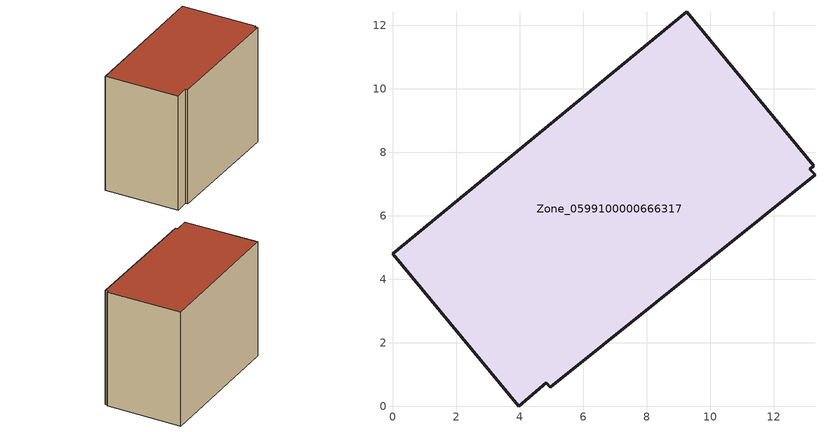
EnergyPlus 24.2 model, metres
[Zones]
Zone_0599100000666317
 floor ground (C_G): 13.13,7.46 13.3,7.3 4.96,0.61 4.85,0.75 3.97,0 0,4.81 9.27,12.43 13.27,7.57 z0
 wall outside (C_F): 9.27,12.43 0,4.81 3.97,0 4.85,0.75 4.96,0.61 13.3,7.3 13.13,7.46 13.27,7.57 9.27,12.43 z0:9.87
 roof outside (C_R): 13.13,7.46 13.27,7.57 9.27,12.43 0,4.81 3.97,0 4.85,0.75 4.96,0.61 13.3,7.3 z9.87
[BUILDING]
Pand.0599100000666317: North Axis=0; Terrain=City; Loads Convergence Tolerance Value=0.04; Temperature Convergence Tolerance Value=0.4; Solar Distribution=FullExterior; Maximum Number of Warmup Days=25; Minimum Number of Warmup Days=1
[Site:Location]
Rotterdam.The.Hague.AP_ZH_NLD Design_Conditions: Latitude=51.96; Longitude=4.45; Time Zone=1; Elevation=-4.5
[SITE:GROUNDTEMPERATURE:BUILDINGSURFACE]
18, 18, 18, 18, 18, 18, 18, 18, 18, 18, 18, 18
[MATERIAL] Thermal Absorptance=0.9; Solar Absorptance=0.7; Visible Absorptance=0.7
Name | Roughness | Thickness | Conductivity | Density | Specific Heat
G.TI.1946 | MediumSmooth | 0.15 | 1 | 540 | 1210
F.TI.1946 | Rough | 0.3 | 0.857143 | 1920 | 840
R.TI.1946 | MediumRough | 0.2 | 0.1 | 1500 | 1000
[CONSTRUCTION]
C_G: G.TI.1946
C_F: F.TI.1946
C_R: R.TI.1946
[ZONE]
Zone_0599100000666317: Type=1; Multiplier=1; Ceiling Height=Autocalculate; Volume=Autocalculate; Floor Area=autocalculate; Part of Total Floor Area=Yes
[ZONEINFILTRATION:DESIGNFLOWRATE]
Infil_Zone_0599100000666317: Zone or ZoneList or Space or SpaceList=Zone_0599100000666317; Schedule=AlwaysOn; Design Flow Rate Calculation Method=Flow/Area; Flow Rate per Floor Area=0.003; Constant Term Coefficient=1; Temperature Term Coefficient=0; Velocity Term Coefficient=0; Velocity Squared Term Coefficient=0
[HVACTEMPLATE:ZONE:IDEALLOADSAIRSYSTEM]
Zone_0599100000666317: Maximum Heating Supply Air Temperature=50; Minimum Cooling Supply Air Temperature=13; Maximum Heating Supply Air Humidity Ratio=0.0156; Minimum Cooling Supply Air Humidity Ratio=0.0077; Heating Limit=NoLimit; Cooling Limit=NoLimit; Dehumidification Control Type=ConstantSensibleHeatRatio; Cooling Sensible Heat Ratio=0.7; Dehumidification Setpoint=60; Humidification Control Type=None; Humidification Setpoint=30; Outdoor Air Method=None; Outdoor Air Flow Rate per Person=0.00944; Outdoor Air Flow Rate per Zone Floor Area=0; Outdoor Air Flow Rate per Zone=0; Demand Controlled Ventilation Type=None; Outdoor Air Economizer Type=NoEconomizer; Heat Recovery Type=None; Sensible Heat Recovery Effectiveness=0.7; Latent Heat Recovery Effectiveness=0.65
[ZONECONTROL:THERMOSTAT]
ThermostatControl_Zone_0599100000666317: Zone or ZoneList=Zone_0599100000666317; Control Type Schedule=DualSetpointControlType; Control 1=Thermostat_Zone_0599100000666317; Temperature Difference Between Cutout And Setpoint=0
[THERMOSTATSETPOINT:DUALSETPOINT]
Thermostat_Zone_0599100000666317: Heating Setpoint Temperature Schedule=HeatingSetpoint_Zone_0599100000666317; Cooling Setpoint Temperature Schedule=CoolingSetpoint_Zone_0599100000666317
[SCHEDULE:COMPACT]
HeatingSetpoint_Zone_0599100000666317: Through: 12/31, For: AllDays, Until: 24:00, 21
CoolingSetpoint_Zone_0599100000666317: Through: 12/31, For: AllDays, Until: 24:00, 24
DualSetpointControlType: Through: 12/31, For: AllDays, Until: 24:00, 4
AlwaysOn: Through: 12/31, For: AllDays, Until: 24:00, 1
